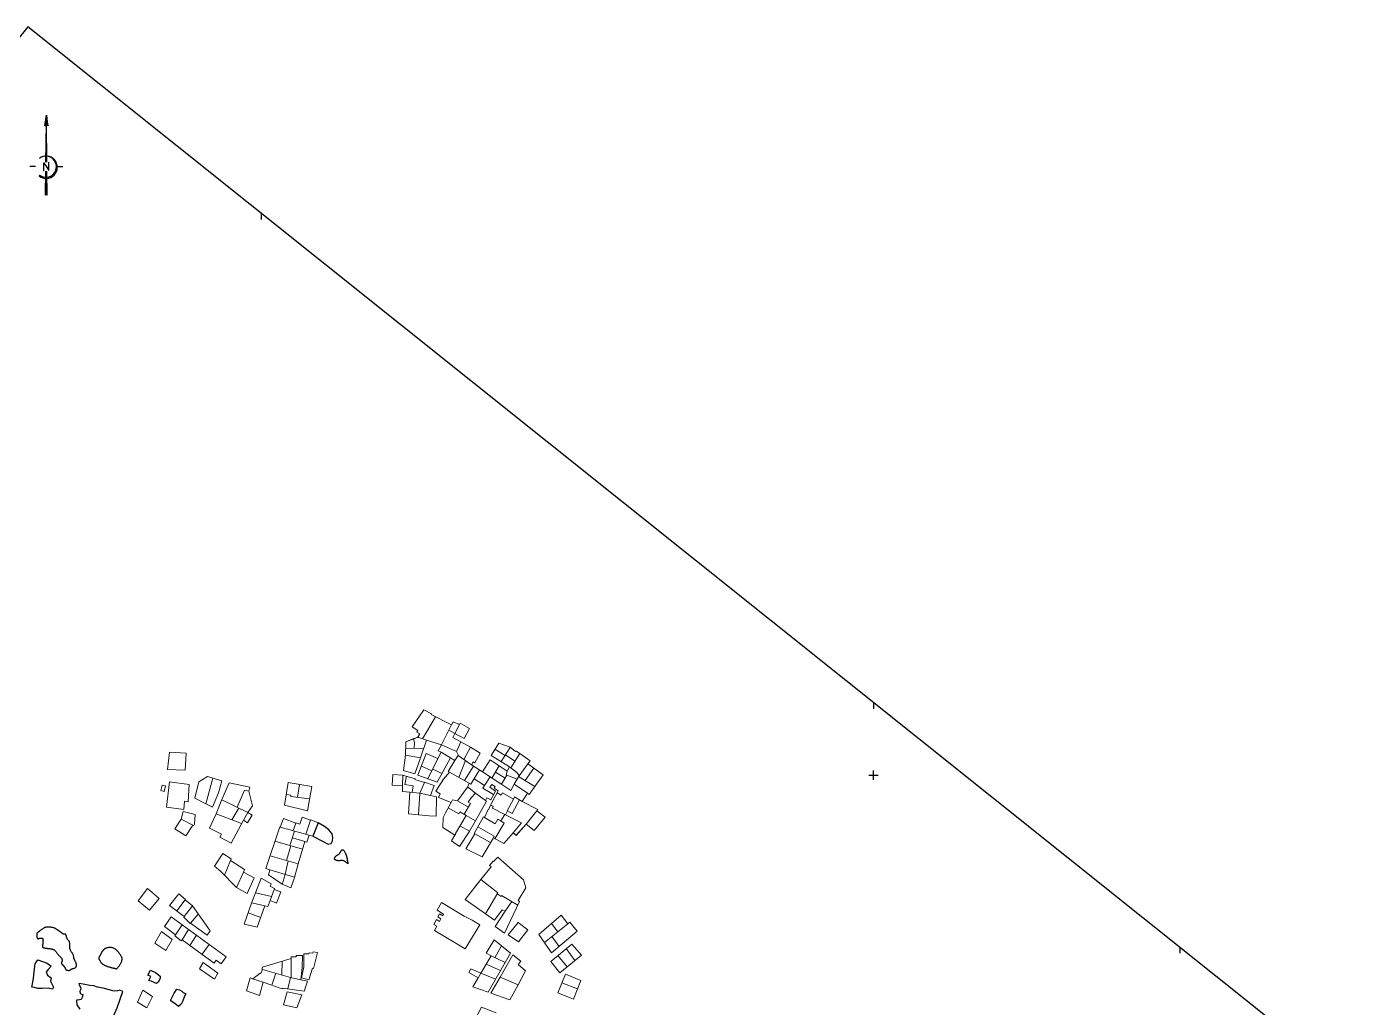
# Model space of a CAD drawing. Header units: inches. Extents: x 102725 to 104121, y 387536 to 388889.
# Drawn here: x 103247 to 104121, y 388248 to 388889 of the extents above; entities that cross this region are included whole.
import ezdxf
from ezdxf.enums import TextEntityAlignment as Align

# ---------------------------------------------------------------- set-up
doc = ezdxf.new("R2010")
doc.units = ezdxf.units.IN
doc.header["$LTSCALE"] = 20
doc.layers.add('0_Croix', color=7, linetype='Continuous')
doc.layers.add('Débri', color=6, linetype='Continuous')
for name, color, linetype, lineweight in [('PBDUR', 62, 'Continuous', 0), ('PBDUR-ARRIERE', 3, 'Continuous', 0), ('PBDUR-DROIT', 2, 'Continuous', 0), ('PBDUR-FACE', 1, 'Continuous', 0), ('PBDUR-GAUCH', 6, 'Continuous', 0), ('PBDUR-SEPARATION', 5, 'Continuous', 0)]:
    doc.layers.add(name, color=color, linetype=linetype, lineweight=lineweight)
doc.styles.add('12', font='romand', dxfattribs={"height": 1.5})

# ---------------------------------------------------------------- blocks, each defined once
blk = doc.blocks.new('Y005')
at = {"color": 0, "linetype": 'Continuous'}
for points in [[(-0.264799, -1.741575), (-0.211902, -1.672372), (0, 0), (-0.179823, -1.630401), (-0.134678, -1.571342), (0, 0), (-0.093629, -1.517637), (-0.045683, -1.454911), (0, 0), (0.029492, -1.441404), (0.061186, -1.483213), (0, 0), (0.09326, -1.525525), (0.135478, -1.581218), (0, 0), (0.165787, -1.621201), (0, 0), (0.197861, -1.663513), (0.222627, -1.696181), (0, 0)], [(-0.002798, -1.398808), (-0.264799, -1.741575), (0, 0)], [(-0.015337, -7.666144), (0, 0)], [(0, 0), (-0.002798, -1.398808), (0.257829, -1.74262), (0, 0), (0, 0)], [(-0.085527, -7.666144), (-0.002798, -1.398808)], [(-0.06798, -7.666144), (-0.002798, -1.398808)], [(-0.050432, -7.666144), (-0.002798, -1.398808)], [(-0.032886, -7.666144), (-0.002798, -1.398808)], [(0.037302, -7.666144), (-0.002798, -1.398808)], [(0.002209, -7.666144), (-0.002798, -1.398808)], [(0.019755, -7.666144), (-0.002798, -1.398808)], [(0.054848, -7.666144), (-0.002798, -1.398808)], [(-1.796514, -8.369622), (-2.703879, -8.365168)], [(1.763008, -8.376744), (2.670385, -8.375922)], [(-1.106196, -9.811059), (-1.106196, -9.811059), (-1.207011, -9.926763)], [(-0.156798, -13.065472), (-0.105226, -9.158468)], [(-0.138774, -13.01989), (-0.087807, -9.158698)], [(-0.12075, -12.974306), (-0.070388, -9.158928)], [(-0.12075, -12.974306), (-0.070388, -9.158928)], [(-0.102726, -12.928724), (-0.052967, -9.159158)], [(-0.084701, -12.88314), (-0.035548, -9.159388)], [(-0.066677, -12.837558), (-0.018128, -9.159618)], [(-0.048653, -12.791976), (-0.000709, -9.159848)], [(-0.002535, -12.792068), (-0.035947, -9.15943)], [(-0.03063, -12.746392), (0.01671, -9.160078)], [(-0.025476, -12.733361), (-0.018323, -9.158468)], [(0.015308, -12.837721), (-0.018527, -9.15927)], [(-0.01344, -12.764158), (0.03413, -9.160308)], [(0.033149, -12.883377), (-0.001106, -9.159109)], [(0.050991, -12.92903), (0.016313, -9.158949)], [(0.068832, -12.974685), (0.033734, -9.158789)], [(0.086675, -13.020339), (0.051155, -9.158628)], [(0.104516, -13.065994), (0.068574, -9.158468)], [(-0.156798, -13.065472), (-0.025476, -12.733361), (0.104516, -13.065994)]]:
    blk.add_lwpolyline(points, dxfattribs=at)
at = {"color": 0}
for points in [[(-0.426939, -9.054127), (-0.428692, -7.836659), (0.384399, -8.954024), (0.385409, -7.749317)], [(0.306413, -7.749317), (0.464405, -7.749317)], [(-0.505935, -9.054127), (-0.347942, -9.054127)]]:
    blk.add_lwpolyline(points, dxfattribs=at)
at = {"color": 0, "linetype": 'Continuous'}
for centre, radius, start, end in [((-0.055477, -8.512772), 1.823567, 230.841128, 126.959599), ((-0.096044, -8.416213), 1.72221, 234.087858, 127.812738)]:
    blk.add_arc(centre, radius, start, end, dxfattribs=at)
at = {"color": 0, "linetype": 'Continuous', "style": '12'}
blk.add_text('N', height=1.306576, dxfattribs=at).set_placement((-0.01812, -9.056153), align=Align.CENTER)

msp = doc.modelspace()

# ---------------------------------------------------------------- linework, layer by layer
for p, q in [((103400, 388766.84), (103400, 388762.84)), ((103800, 388447.42), (103800, 388443.42)), ((103903.87, 388364.48), (103903.87, 388364.48)), ((104000, 388287.72), (104000, 388283.72))]:
    msp.add_line(p, q)
msp.add_lwpolyline([(102724.51, 388233.73), (103598.16, 387536.09), (104121.13, 388190.99), (103247.47, 388888.64)], close=True)
msp.add_lwpolyline([(102724.51, 388233.73), (103598.16, 387536.09), (104121.13, 388190.99), (103247.47, 388888.64)], close=True)
at = {"layer": '0_Croix'}
for p, q in [((103797, 388400), (103803, 388400)), ((103800, 388397), (103800, 388403))]:
    msp.add_line(p, q, dxfattribs=at)
at = {"layer": 'Débri', "flags": 128}
for points in [[(103433.84, 388360.18), (103440.38, 388356.65), (103443.72, 388355.01), (103445.62, 388355.5), (103446.59, 388357.1), (103446.89, 388359.26), (103446.28, 388361.8), (103444.09, 388364.32), (103441.36, 388366.45), (103437.22, 388368.91), (103433.84, 388360.18)], [(103453.64, 388344.19), (103453.29, 388344.29), (103452.93, 388344.33), (103452.59, 388344.34), (103452.25, 388344.33), (103451.93, 388344.29), (103451.6, 388344.25), (103451.29, 388344.21), (103450.98, 388344.18), (103450.68, 388344.16), (103450.38, 388344.17), (103450.1, 388344.19), (103449.82, 388344.22), (103449.56, 388344.27), (103449.31, 388344.33), (103449.08, 388344.41), (103448.86, 388344.49), (103448.66, 388344.59), (103448.48, 388344.69), (103448.32, 388344.8), (103448.19, 388344.92), (103448.08, 388345.05), (103447.99, 388345.2), (103447.94, 388345.35), (103447.92, 388345.51), (103447.93, 388345.69), (103447.96, 388345.88), (103448.03, 388346.07), (103448.12, 388346.26), (103448.22, 388346.45), (103448.34, 388346.64), (103448.47, 388346.83), (103448.6, 388347), (103448.74, 388347.16), (103448.89, 388347.31), (103449.03, 388347.45), (103449.18, 388347.58), (103449.33, 388347.69), (103449.49, 388347.8), (103449.65, 388347.9), (103449.81, 388348), (103449.98, 388348.08), (103450.15, 388348.16), (103450.32, 388348.25), (103450.5, 388348.34), (103450.67, 388348.44), (103450.84, 388348.56), (103451, 388348.7), (103451.16, 388348.86), (103451.31, 388349.04), (103451.46, 388349.25), (103451.6, 388349.48), (103451.73, 388349.72), (103451.86, 388349.96), (103451.99, 388350.2), (103452.11, 388350.43), (103452.24, 388350.65), (103452.36, 388350.85), (103452.48, 388351.03), (103452.61, 388351.17), (103452.74, 388351.29), (103452.87, 388351.36), (103453.02, 388351.39), (103453.17, 388351.37), (103453.34, 388351.3), (103453.53, 388351.18), (103453.72, 388351), (103453.92, 388350.79), (103454.12, 388350.54), (103454.32, 388350.26), (103454.51, 388349.97), (103454.7, 388349.67), (103454.87, 388349.37), (103455.02, 388349.07), (103455.16, 388348.78), (103455.28, 388348.5), (103455.39, 388348.22), (103455.48, 388347.95), (103455.57, 388347.68), (103455.65, 388347.41), (103455.72, 388347.15), (103455.79, 388346.89), (103455.85, 388346.63), (103455.91, 388346.36), (103455.97, 388346.09), (103456.03, 388345.81), (103456.08, 388345.53), (103456.14, 388345.23), (103456.19, 388344.92), (103456.25, 388344.6), (103456.31, 388344.27), (103456.37, 388343.94), (103456.42, 388343.62), (103456.47, 388343.31), (103456.52, 388343.03), (103456.56, 388342.78), (103456.6, 388342.57), (103456.63, 388342.41), (103456.64, 388342.29), (103456.64, 388342.22), (103456.61, 388342.19), (103456.55, 388342.21), (103456.46, 388342.27), (103456.34, 388342.37), (103456.16, 388342.52), (103455.95, 388342.71), (103455.69, 388342.93), (103455.39, 388343.17), (103455.07, 388343.41), (103454.73, 388343.64), (103454.37, 388343.86), (103454.01, 388344.05)], [(103274.73, 388272.65), (103274.96, 388272.72), (103275.18, 388272.83), (103275.38, 388272.95), (103275.57, 388273.08), (103275.75, 388273.22), (103275.92, 388273.36), (103276.09, 388273.48), (103276.26, 388273.59), (103276.43, 388273.67), (103276.59, 388273.72), (103276.76, 388273.76), (103276.93, 388273.79), (103277.11, 388273.82), (103277.28, 388273.84), (103277.46, 388273.86), (103277.65, 388273.9), (103277.84, 388273.95), (103278.03, 388274.01), (103278.22, 388274.09), (103278.41, 388274.19), (103278.59, 388274.31), (103278.75, 388274.44), (103278.9, 388274.59), (103279.03, 388274.77), (103279.14, 388274.96), (103279.23, 388275.17), (103279.3, 388275.4), (103279.34, 388275.64), (103279.36, 388275.89), (103279.36, 388276.15), (103279.34, 388276.42), (103279.3, 388276.69), (103279.24, 388276.96), (103279.16, 388277.23), (103279.06, 388277.49), (103278.95, 388277.76), (103278.84, 388278.02), (103278.72, 388278.27), (103278.6, 388278.52), (103278.47, 388278.76), (103278.36, 388278.99), (103278.24, 388279.21), (103278.13, 388279.43), (103278.03, 388279.66), (103277.93, 388279.88), (103277.85, 388280.12), (103277.77, 388280.36), (103277.7, 388280.62), (103277.64, 388280.9), (103277.58, 388281.19), (103277.52, 388281.5), (103277.47, 388281.8), (103277.4, 388282.11), (103277.32, 388282.42), (103277.23, 388282.71), (103277.12, 388283), (103276.98, 388283.27), (103276.83, 388283.54), (103276.65, 388283.79), (103276.47, 388284.04), (103276.29, 388284.28), (103276.1, 388284.53), (103275.93, 388284.78), (103275.76, 388285.03), (103275.6, 388285.3), (103275.46, 388285.58), (103275.34, 388285.85), (103275.24, 388286.13), (103275.15, 388286.4), (103275.08, 388286.65), (103275.02, 388286.9), (103274.99, 388287.12), (103274.98, 388287.33), (103274.98, 388287.52), (103274.99, 388287.7), (103275.01, 388287.88), (103275.03, 388288.07), (103275.05, 388288.27), (103275.07, 388288.5), (103275.08, 388288.76), (103275.08, 388289.05), (103275.07, 388289.37), (103275.05, 388289.7), (103275.01, 388290.05), (103274.97, 388290.39), (103274.9, 388290.71), (103274.83, 388291.01), (103274.74, 388291.27), (103274.64, 388291.49), (103274.52, 388291.67), (103274.4, 388291.82), (103274.26, 388291.96), (103274.13, 388292.09), (103273.99, 388292.23), (103273.86, 388292.37), (103273.72, 388292.54), (103273.59, 388292.75), (103273.47, 388292.98), (103273.35, 388293.23), (103273.24, 388293.49), (103273.13, 388293.77), (103273.03, 388294.06), (103272.93, 388294.34), (103272.84, 388294.61), (103272.75, 388294.87), (103272.67, 388295.12), (103272.59, 388295.35), (103272.51, 388295.56), (103272.43, 388295.75), (103272.35, 388295.92), (103272.28, 388296.06), (103272.2, 388296.17), (103272.11, 388296.25), (103272.03, 388296.3), (103271.94, 388296.33), (103271.85, 388296.34), (103271.76, 388296.34), (103271.67, 388296.32), (103271.58, 388296.3), (103271.49, 388296.28), (103271.39, 388296.25), (103271.3, 388296.23), (103271.21, 388296.22), (103271.11, 388296.22), (103271, 388296.22), (103270.9, 388296.24), (103270.78, 388296.28), (103270.66, 388296.34), (103270.53, 388296.41), (103270.39, 388296.5), (103270.24, 388296.61), (103270.09, 388296.73), (103269.93, 388296.87), (103269.76, 388297), (103269.59, 388297.15), (103269.42, 388297.29), (103269.24, 388297.44), (103269.06, 388297.58), (103268.88, 388297.72), (103268.69, 388297.86), (103268.5, 388297.99), (103268.31, 388298.13), (103268.11, 388298.26), (103267.91, 388298.38), (103267.71, 388298.51), (103267.51, 388298.63), (103267.3, 388298.74), (103267.1, 388298.86), (103266.91, 388298.97), (103266.72, 388299.08), (103266.54, 388299.19), (103266.38, 388299.3), (103266.22, 388299.41), (103266.08, 388299.52), (103265.94, 388299.63), (103265.8, 388299.73), (103265.66, 388299.83), (103265.51, 388299.93), (103265.35, 388300.03), (103265.17, 388300.12), (103264.98, 388300.2), (103264.76, 388300.28), (103264.52, 388300.36), (103264.26, 388300.43), (103263.98, 388300.49), (103263.67, 388300.56), (103263.34, 388300.61), (103262.99, 388300.67), (103262.61, 388300.72), (103262.21, 388300.76), (103261.81, 388300.8), (103261.39, 388300.83), (103260.98, 388300.84), (103260.57, 388300.84), (103260.17, 388300.82), (103259.8, 388300.78), (103259.44, 388300.72), (103259.11, 388300.63), (103258.79, 388300.53), (103258.49, 388300.41), (103258.21, 388300.27), (103257.93, 388300.12), (103257.65, 388299.95), (103257.38, 388299.77), (103257.1, 388299.58), (103256.83, 388299.38), (103256.55, 388299.18), (103256.28, 388298.97), (103256.01, 388298.76), (103255.74, 388298.56), (103255.47, 388298.37), (103255.21, 388298.18), (103254.95, 388298.01), (103254.71, 388297.84), (103254.47, 388297.69), (103254.25, 388297.54), (103254.05, 388297.39), (103253.88, 388297.24), (103253.73, 388297.09), (103253.6, 388296.94), (103253.51, 388296.77), (103253.45, 388296.6), (103253.41, 388296.43), (103253.38, 388296.25), (103253.38, 388296.07), (103253.38, 388295.89), (103253.39, 388295.71), (103253.4, 388295.53), (103253.41, 388295.36), (103253.41, 388295.2), (103253.41, 388295.04), (103253.42, 388294.89), (103253.43, 388294.74), (103253.44, 388294.6), (103253.45, 388294.47), (103253.47, 388294.35), (103253.49, 388294.23), (103253.52, 388294.13), (103253.56, 388294.03), (103253.6, 388293.94), (103253.65, 388293.85), (103253.7, 388293.76), (103253.76, 388293.68), (103253.82, 388293.6), (103253.88, 388293.52), (103253.95, 388293.45), (103254.02, 388293.38), (103254.09, 388293.32), (103254.17, 388293.27), (103254.24, 388293.24), (103254.33, 388293.22), (103254.41, 388293.22), (103254.5, 388293.25), (103254.59, 388293.29), (103254.69, 388293.34), (103254.8, 388293.4), (103254.91, 388293.46), (103255.04, 388293.52), (103255.18, 388293.58), (103255.33, 388293.63), (103255.49, 388293.67), (103255.67, 388293.69), (103255.85, 388293.7), (103256.03, 388293.7), (103256.21, 388293.69), (103256.39, 388293.68), (103256.55, 388293.66), (103256.7, 388293.64), (103256.83, 388293.62), (103256.95, 388293.6), (103257.05, 388293.56), (103257.13, 388293.52), (103257.21, 388293.47), (103257.27, 388293.4), (103257.32, 388293.32), (103257.37, 388293.21), (103257.4, 388293.08), (103257.44, 388292.93), (103257.46, 388292.75), (103257.48, 388292.55), (103257.49, 388292.32), (103257.49, 388292.06), (103257.48, 388291.77), (103257.46, 388291.45), (103257.44, 388291.1), (103257.4, 388290.73), (103257.36, 388290.34), (103257.32, 388289.95), (103257.28, 388289.57), (103257.23, 388289.2), (103257.2, 388288.87), (103257.16, 388288.57), (103257.14, 388288.31), (103257.13, 388288.1), (103257.14, 388287.93), (103257.18, 388287.79), (103257.27, 388287.67), (103257.4, 388287.57), (103257.59, 388287.48), (103257.84, 388287.4), (103258.16, 388287.32), (103258.54, 388287.24), (103258.96, 388287.17), (103259.42, 388287.1), (103259.91, 388287.03), (103260.41, 388286.96), (103260.91, 388286.9), (103261.4, 388286.84), (103261.87, 388286.79), (103262.32, 388286.74), (103262.75, 388286.68), (103263.15, 388286.61), (103263.53, 388286.53), (103263.89, 388286.42), (103264.23, 388286.29), (103264.54, 388286.13), (103264.82, 388285.93), (103265.09, 388285.7), (103265.34, 388285.45), (103265.57, 388285.18), (103265.8, 388284.89), (103266.02, 388284.59), (103266.24, 388284.29), (103266.46, 388283.99), (103266.69, 388283.7), (103266.92, 388283.42), (103267.16, 388283.14), (103267.4, 388282.86), (103267.64, 388282.59), (103267.89, 388282.32), (103268.14, 388282.06), (103268.39, 388281.79), (103268.65, 388281.53), (103268.9, 388281.27), (103269.14, 388281.01), (103269.36, 388280.75), (103269.56, 388280.5), (103269.74, 388280.25), (103269.87, 388280.01), (103269.97, 388279.77), (103270.02, 388279.54), (103270.04, 388279.31), (103270.02, 388279.09), (103269.97, 388278.88), (103269.91, 388278.67), (103269.84, 388278.47), (103269.77, 388278.27), (103269.71, 388278.08), (103269.66, 388277.89), (103269.62, 388277.71), (103269.6, 388277.54), (103269.59, 388277.38), (103269.6, 388277.22), (103269.62, 388277.08), (103269.66, 388276.94), (103269.72, 388276.82), (103269.8, 388276.7), (103269.89, 388276.6), (103270, 388276.5), (103270.12, 388276.4), (103270.24, 388276.29), (103270.38, 388276.18), (103270.53, 388276.06), (103270.67, 388275.92), (103270.82, 388275.76), (103270.97, 388275.58), (103271.12, 388275.4), (103271.27, 388275.2), (103271.41, 388275), (103271.54, 388274.79), (103271.67, 388274.58), (103271.78, 388274.38), (103271.89, 388274.19), (103271.98, 388274), (103272.06, 388273.82), (103272.13, 388273.66), (103272.19, 388273.51), (103272.24, 388273.37), (103272.29, 388273.26), (103272.32, 388273.16), (103272.35, 388273.09), (103272.37, 388273.03), (103272.4, 388272.98), (103272.44, 388272.95), (103272.5, 388272.92), (103272.58, 388272.89), (103272.68, 388272.86), (103272.82, 388272.82), (103273, 388272.78), (103273.21, 388272.73), (103273.44, 388272.68), (103273.69, 388272.63), (103273.95, 388272.6), (103274.22, 388272.59), (103274.48, 388272.61)], [(103307.95, 388276.54), (103308.19, 388276.94), (103308.4, 388277.34), (103308.58, 388277.74), (103308.75, 388278.14), (103308.88, 388278.53), (103308.99, 388278.92), (103309.07, 388279.29), (103309.13, 388279.63), (103309.16, 388279.96), (103309.16, 388280.27), (103309.12, 388280.57), (103309.05, 388280.88), (103308.94, 388281.2), (103308.79, 388281.53), (103308.59, 388281.9), (103308.34, 388282.3), (103308.05, 388282.74), (103307.71, 388283.21), (103307.34, 388283.71), (103306.93, 388284.21), (103306.51, 388284.7), (103306.07, 388285.18), (103305.63, 388285.62), (103305.18, 388286.03), (103304.74, 388286.37), (103304.31, 388286.67), (103303.88, 388286.91), (103303.45, 388287.1), (103303.02, 388287.26), (103302.58, 388287.37), (103302.13, 388287.44), (103301.67, 388287.48), (103301.21, 388287.49), (103300.73, 388287.47), (103300.26, 388287.43), (103299.8, 388287.37), (103299.37, 388287.29), (103298.96, 388287.19), (103298.6, 388287.08), (103298.28, 388286.97), (103298.01, 388286.85), (103297.79, 388286.72), (103297.62, 388286.59), (103297.47, 388286.46), (103297.34, 388286.32), (103297.22, 388286.18), (103297.11, 388286.04), (103297, 388285.89), (103296.87, 388285.75), (103296.74, 388285.59), (103296.59, 388285.44), (103296.45, 388285.28), (103296.3, 388285.12), (103296.16, 388284.96), (103296.02, 388284.79), (103295.9, 388284.62), (103295.79, 388284.44), (103295.69, 388284.25), (103295.59, 388284.07), (103295.51, 388283.88), (103295.42, 388283.69), (103295.34, 388283.5), (103295.25, 388283.3), (103295.16, 388283.11), (103295.06, 388282.92), (103294.95, 388282.73), (103294.84, 388282.54), (103294.73, 388282.35), (103294.62, 388282.16), (103294.51, 388281.98), (103294.4, 388281.79), (103294.29, 388281.61), (103294.2, 388281.42), (103294.11, 388281.24), (103294.04, 388281.05), (103293.98, 388280.87), (103293.94, 388280.69), (103293.92, 388280.5), (103293.93, 388280.32), (103293.97, 388280.14), (103294.03, 388279.96), (103294.12, 388279.77), (103294.22, 388279.59), (103294.34, 388279.42), (103294.46, 388279.25), (103294.58, 388279.08), (103294.69, 388278.92), (103294.79, 388278.77), (103294.87, 388278.62), (103294.93, 388278.48), (103294.99, 388278.35), (103295.03, 388278.22), (103295.08, 388278.1), (103295.14, 388277.97), (103295.2, 388277.85), (103295.27, 388277.73), (103295.37, 388277.61), (103295.48, 388277.48), (103295.61, 388277.35), (103295.76, 388277.23), (103295.92, 388277.09), (103296.1, 388276.96), (103296.3, 388276.82), (103296.51, 388276.68), (103296.74, 388276.54), (103296.97, 388276.4), (103297.22, 388276.26), (103297.48, 388276.12), (103297.74, 388275.98), (103298.01, 388275.84), (103298.27, 388275.71), (103298.54, 388275.59), (103298.8, 388275.48), (103299.07, 388275.37), (103299.34, 388275.27), (103299.61, 388275.17), (103299.89, 388275.08), (103300.18, 388274.98), (103300.48, 388274.89), (103300.79, 388274.8), (103301.13, 388274.71), (103301.47, 388274.61), (103301.83, 388274.51), (103302.19, 388274.42), (103302.54, 388274.33), (103302.88, 388274.24), (103303.22, 388274.16), (103303.53, 388274.08), (103303.82, 388274.01), (103304.09, 388273.95), (103304.33, 388273.89), (103304.55, 388273.84), (103304.75, 388273.8), (103304.92, 388273.76), (103305.06, 388273.73), (103305.18, 388273.71), (103305.27, 388273.69), (103305.35, 388273.68), (103305.41, 388273.69), (103305.48, 388273.71), (103305.56, 388273.76), (103305.65, 388273.84), (103305.76, 388273.96), (103305.92, 388274.11), (103306.11, 388274.31), (103306.33, 388274.54), (103306.59, 388274.81), (103306.86, 388275.11), (103307.14, 388275.44), (103307.42, 388275.79), (103307.69, 388276.16)], [(103326.71, 388266.01), (103327.98, 388268.56), (103325.87, 388269.38), (103327.7, 388272.7), (103330.96, 388271.14), (103334.09, 388268.86), (103333.92, 388267.25), (103332.7, 388264.85), (103331.56, 388264.06), (103328.06, 388265.6)], [(103340.71, 388252.86), (103343.2, 388257.71), (103344.82, 388260.26), (103346.64, 388259.9), (103348.15, 388258.93), (103349.14, 388258.15), (103350.81, 388257.27), (103350.01, 388255.67), (103348.91, 388252.65), (103347.75, 388250.51), (103346.07, 388248.9), (103343.66, 388250.97), (103341.15, 388252.55)]]:
    msp.add_lwpolyline(points, close=True, dxfattribs=at)
for points in [[(103252.42, 388276.79), (103254.01, 388279.48), (103260.18, 388277.4), (103262.76, 388275.32), (103260.93, 388273.06), (103259.53, 388271.6), (103260.51, 388269.44), (103262.88, 388267.76), (103262.47, 388265.63), (103264.43, 388261.54), (103263.78, 388260.32), (103260.88, 388260.89), (103256.95, 388260.85), (103254.13, 388260.85), (103251.84, 388261.3), (103250.09, 388261.67), (103251.27, 388267.33), (103251.8, 388271.84), (103252.42, 388276.79)], [(103303.55, 388242.8), (103305.85, 388248.22), (103309.57, 388258.75), (103307.64, 388259.75), (103306.16, 388259.34), (103304.23, 388258.97), (103303.08, 388259.17), (103296.8, 388260.9), (103293.1, 388261.6), (103290.6, 388262.5), (103288.05, 388262.62), (103283.65, 388263.57), (103280.81, 388264.09), (103281.2, 388263.06), (103281.87, 388261.68), (103282.19, 388260.34), (103281.63, 388258.99), (103281.8, 388257.47), (103282.83, 388257.05), (103283.54, 388256.87), (103283.04, 388254.85), (103282.51, 388253.68), (103281.24, 388253.37), (103279.47, 388253.22), (103279.54, 388250.07), (103281.59, 388247.3)]]:
    msp.add_lwpolyline(points, dxfattribs=at)
at = {"layer": 'PBDUR', "linetype": 'Continuous', "lineweight": 0}
for p, q in [((103433.02, 388392.71), (103417.58, 388395.16)), ((103422.62, 388368.73), (103414.64, 388371.79)), ((103425.18, 388368.05), (103422.72, 388368.96)), ((103426.85, 388372.61), (103425.18, 388368.05)), ((103432.18, 388370.59), (103426.85, 388372.61)), ((103432.36, 388370.96), (103432.18, 388370.59)), ((103437.22, 388368.91), (103432.36, 388370.96)), ((103374.89, 388348.94), (103380.42, 388345.38)), ((103380.42, 388345.38), (103379.9, 388344.26)), ((103379.9, 388344.26), (103389.2, 388338.5)), ((103389.2, 388338.5), (103388.46, 388336.78)), ((103388.46, 388336.78), (103395.39, 388333.05)), ((103395.39, 388333.05), (103390.83, 388322.78))]:
    msp.add_line(p, q, dxfattribs=at)
at = {"layer": 'PBDUR', "color": 62, "linetype": 'Continuous', "lineweight": 0, "flags": 128}
for points in [[(103549.85, 388380.44), (103554.8, 388389.9), (103552.11, 388391.48), (103552.73, 388392.59), (103550.59, 388393.93), (103549.39, 388392.12), (103553.09, 388389.68), (103549.95, 388383.98), (103547.45, 388385.33), (103546.43, 388383.54), (103547.15, 388383.1), (103539.89, 388370.19), (103535.81, 388363.09), (103529.52, 388353.56), (103524.24, 388357.18), (103526.56, 388360.93), (103518.68, 388365.88), (103518.91, 388372.42), (103520.31, 388375.49), (103524.03, 388382.15), (103515.88, 388385.52), (103517, 388387.95), (103514.07, 388389.65), (103519.05, 388397.48), (103522.94, 388401.92), (103522.14, 388402.47), (103526.41, 388409.53), (103523.7, 388411.26), (103514.92, 388395.45), (103502.42, 388399.96), (103507.84, 388414.14), (103515.31, 388410.98), (103517.61, 388415), (103515.64, 388415.82), (103517.85, 388419.8), (103507.93, 388422.96), (103504.1, 388411.41), (103500.27, 388400.82), (103492.89, 388403.17), (103494.33, 388413.14), (103494.47, 388421.81), (103499.65, 388424.01), (103502.04, 388424.59), (103503.62, 388426.94), (103501.75, 388428.04), (103502.38, 388429.24), (103498.54, 388431.54), (103506.21, 388442.71), (103511.18, 388440.1), (103510.95, 388439.65), (103524.27, 388432.81), (103525.46, 388434.88), (103529.59, 388433.14), (103529.93, 388433.91), (103536, 388430.54), (103532.61, 388423.98), (103526.51, 388427.22), (103525.13, 388424.56), (103536.74, 388418.41), (103542.96, 388414.44), (103539.49, 388408.01), (103538.42, 388408.69), (103537.43, 388406.86), (103544.48, 388402.15), (103549.51, 388409.95), (103560.62, 388402.64), (103562.16, 388405.57), (103550.22, 388412.85), (103555.18, 388420.99), (103562.57, 388418.25), (103566.04, 388415.54), (103566.75, 388415.78), (103575.79, 388409.48), (103574.17, 388407.35), (103584.13, 388400.17), (103575.01, 388387.49), (103574.02, 388388.21), (103570.52, 388382.89), (103580.73, 388377.55), (103580.04, 388376.65), (103585.46, 388372.72)], [(103336.72, 388389.48), (103337.42, 388393)], [(103366.33, 388365.52), (103370.53, 388374.87), (103374.33, 388384.2), (103379.03, 388395.13)], [(103379.03, 388395.13), (103392.61, 388392.27)], [(103392.61, 388392.27), (103391.84, 388389.63), (103394.41, 388380.01), (103391.27, 388375.74), (103394.12, 388373.99), (103391.02, 388368.98), (103388.34, 388370.56), (103380.29, 388355.66)], [(103533.73, 388352.02), (103539.53, 388361.67), (103539.12, 388361.91), (103545.1, 388372.8), (103545.79, 388372.41), (103548.24, 388377.67), (103548.52, 388377.51), (103549.85, 388380.44)], [(103544.41, 388346.7), (103533.73, 388352.02)], [(103517.81, 388316.86), (103532.5, 388307.89), (103537.73, 388305.46), (103542.74, 388302.43)], [(103538.93, 388239.04), (103543.94, 388248.67)], [(103543.94, 388248.67), (103553.58, 388244.78)]]:
    msp.add_lwpolyline(points, dxfattribs=at)
for points in [[(103514.2, 388373.27), (103509.63, 388373.47), (103502.7, 388374.08), (103496.19, 388374.79), (103496.99, 388388.97), (103492.26, 388389.36), (103492.27, 388393.3), (103485.57, 388393.49), (103486.06, 388400.53), (103492.36, 388400.04), (103500.58, 388397.68), (103500.46, 388397.24), (103506.62, 388395.31), (103506.73, 388395.55), (103512.92, 388393.23), (103510.53, 388386.66), (103514.59, 388385.85), (103514.2, 388373.27)], [(103374.23, 388396.42), (103372.18, 388388.5), (103368.29, 388379.13), (103363.8, 388381.29), (103356.61, 388385.12), (103359.35, 388395.78), (103364.85, 388399.12), (103374.23, 388396.42)]]:
    msp.add_lwpolyline(points, close=True, dxfattribs=at)
at = {"layer": 'PBDUR', "linetype": 'Continuous', "lineweight": 0, "flags": 128}
for points in [[(103406.42, 388329.13), (103400.07, 388332.86)], [(103412.93, 388323.76), (103408.43, 388325.29), (103408.72, 388326.06), (103405.84, 388327.5), (103406.42, 388329.13)], [(103390.37, 388259.32), (103392.83, 388267.64), (103394.59, 388267.02), (103399.27, 388270.72), (103399.77, 388270.5), (103400.75, 388273.19), (103400.44, 388273.33), (103400.95, 388274.59), (103419.53, 388280.38), (103419.5, 388281.42), (103422.78, 388281.45), (103422.78, 388282.29), (103426.92, 388282.23)], [(103416.87, 388258.62), (103426.5, 388256.54)]]:
    msp.add_lwpolyline(points, dxfattribs=at)
at = {"layer": 'PBDUR', "color": 6, "linetype": 'Continuous', "lineweight": 0, "flags": 128}
msp.add_lwpolyline([(103608.88, 388266.08), (103598.75, 388270.17)], dxfattribs=at)
at = {"layer": 'PBDUR-ARRIERE', "color": 3, "linetype": 'Continuous', "lineweight": 0, "flags": 128}
for points in [[(103351.06, 388414.41), (103340.09, 388415.1)], [(103433.02, 388392.71), (103430.29, 388376.68)], [(103346.12, 388322.61), (103340.2, 388315.05)], [(103341.12, 388307.59), (103336.91, 388301.16)], [(103567.86, 388303.85), (103574.24, 388298.97)], [(103581.41, 388296.06), (103595.9, 388308.61)], [(103609.32, 388282.59), (103595.16, 388271.02)], [(103426.37, 388267.72), (103431.04, 388266.35)], [(103325.25, 388248.05), (103328.92, 388255.63)]]:
    msp.add_lwpolyline(points, dxfattribs=at)
at = {"layer": 'PBDUR-ARRIERE', "linetype": 'Continuous', "lineweight": 0, "flags": 128}
msp.add_lwpolyline([(103554.48, 388346.46), (103558.51, 388343.01), (103571.28, 388331.78), (103572.83, 388326.39), (103567.75, 388318.23), (103568.75, 388317.51), (103558.82, 388296.95)], dxfattribs=at)
at = {"layer": 'PBDUR-DROIT', "color": 2, "linetype": 'Continuous', "lineweight": 0}
msp.add_line((103341.75, 388292.76), (103337.66, 388285.51), dxfattribs=at)
msp.add_line((103341.75, 388292.76), (103337.66, 388285.51), dxfattribs=at)
at = {"layer": 'PBDUR-DROIT', "color": 2, "linetype": 'Continuous', "lineweight": 0, "flags": 128}
for points in [[(103561.39, 388295.78), (103567.86, 388303.85)], [(103589.73, 388284.05), (103581.41, 388296.06)], [(103426.92, 388282.23), (103426.78, 388274.56), (103425.94, 388266.46), (103430.15, 388265.58), (103428, 388258.97)], [(103371.76, 388270.86), (103369.59, 388266.92)], [(103328.92, 388255.63), (103322.76, 388259.58)], [(103414.55, 388250.02), (103416.87, 388258.62)]]:
    msp.add_lwpolyline(points, dxfattribs=at)
at = {"layer": 'PBDUR-FACE', "linetype": 'Continuous', "lineweight": 0}
for p, q in [((103417.58, 388395.16), (103415.15, 388380.54)), ((103415.15, 388380.54), (103430.29, 388376.68)), ((103412.13, 388366.28), (103403.03, 388339.11)), ((103412.46, 388366.19), (103412.13, 388366.28)), ((103414.64, 388371.79), (103412.46, 388366.19)), ((103422.72, 388368.96), (103422.62, 388368.73)), ((103403.03, 388339.11), (103405.74, 388338.22)), ((103405.74, 388338.22), (103404.84, 388335.06)), ((103404.84, 388335.06), (103413.62, 388328.79)), ((103413.62, 388328.79), (103419.39, 388326.56)), ((103337.66, 388285.51), (103330.61, 388290.27))]:
    msp.add_line(p, q, dxfattribs=at)
at = {"layer": 'PBDUR-FACE', "color": 1, "linetype": 'Continuous', "lineweight": 0}
msp.add_line((103334.89, 388297.91), (103341.75, 388292.76), dxfattribs=at)
msp.add_line((103334.89, 388297.91), (103341.75, 388292.76), dxfattribs=at)
at = {"layer": 'PBDUR-FACE', "linetype": 'Continuous', "lineweight": 0, "flags": 128}
for points in [[(103506.21, 388442.71), (103498.54, 388431.54)], [(103498.54, 388431.54), (103502.38, 388429.24), (103501.75, 388428.04), (103503.62, 388426.94), (103502.04, 388424.59), (103494.47, 388421.81), (103494.33, 388413.14), (103492.89, 388403.17), (103500.27, 388400.82)], [(103340.09, 388415.1), (103338.77, 388403.82)], [(103338.77, 388403.82), (103350.33, 388403.28)], [(103486.06, 388400.53), (103485.57, 388393.49), (103492.27, 388393.3), (103492.26, 388389.36), (103496.99, 388388.97), (103496.19, 388374.79), (103502.7, 388374.08)], [(103335.27, 388393.56), (103334.45, 388390.06)], [(103340.02, 388395.58), (103338.07, 388379.25)], [(103349.4, 388377.66), (103349.87, 388382.98), (103352.22, 388382.59), (103353.02, 388394.01)], [(103334.45, 388390.06), (103336.72, 388389.48)], [(103338.07, 388379.25), (103349.4, 388377.66)], [(103343.49, 388364.89), (103347.66, 388371.23), (103349.06, 388376.41)], [(103356.86, 388374.44), (103356.34, 388368.04), (103356.03, 388367.1), (103355.45, 388367.38), (103350.73, 388360.51)], [(103502.75, 388374.07), (103509.63, 388373.47), (103514.2, 388373.27)], [(103380.29, 388355.66), (103372.99, 388359.57), (103374.05, 388361.45), (103366.33, 388365.52)], [(103437.22, 388368.91), (103433.84, 388360.18), (103431.31, 388360.92), (103429.92, 388356.23), (103428.55, 388356.64), (103424.25, 388342.13), (103421.82, 388333.2), (103419.39, 388326.56)], [(103518.68, 388365.88), (103526.56, 388360.93), (103524.24, 388357.18), (103529.52, 388353.56)], [(103585.46, 388372.72), (103578.27, 388363.85), (103573.04, 388367.96), (103566.59, 388360.84), (103564.62, 388362.47), (103558.44, 388355.33), (103551.64, 388359.06), (103544.41, 388346.7)], [(103350.73, 388360.51), (103343.49, 388364.89)], [(103369.5, 388340.64), (103374.89, 388348.94)], [(103533.73, 388352.02), (103544.41, 388346.7)], [(103390.83, 388322.78), (103383.94, 388326.69), (103373.71, 388337.14), (103369.5, 388340.64)], [(103533.25, 388318.76), (103543.41, 388331.87), (103550.26, 388340.13), (103549.14, 388341.03), (103551.49, 388343.94), (103551.82, 388343.68), (103554.48, 388346.46)], [(103400.07, 388332.86), (103393.77, 388316.47), (103388.98, 388302.67)], [(103319.6, 388318.06), (103325.78, 388326.14)], [(103340.2, 388315.05), (103349.73, 388307.66), (103349.48, 388307.33), (103353.51, 388303.17), (103353.78, 388303.47), (103364.8, 388295.48), (103366.7, 388298.42), (103358.92, 388309.61), (103355.06, 388314.76), (103350.26, 388318.58), (103350.51, 388318.94), (103346.12, 388322.61)], [(103397.46, 388300.85), (103402.39, 388314.75), (103404.36, 388314.36), (103405.84, 388318.1), (103410.01, 388316.47), (103412.93, 388323.76)], [(103327.14, 388311.82), (103319.6, 388318.06)], [(103333.37, 388319.59), (103327.14, 388311.82)], [(103513.18, 388298.67), (103514.71, 388301.45), (103512.78, 388302.57), (103514.55, 388305.7), (103516.39, 388304.58), (103517.35, 388306.29), (103515.3, 388307.49), (103516.49, 388309.52), (103518.56, 388308.23), (103519.12, 388309.24), (103514.92, 388311.93), (103517.81, 388316.86)], [(103558.82, 388296.95), (103552.72, 388301.32), (103559.38, 388311.32), (103557.36, 388312.19), (103552.49, 388305.27), (103533.25, 388318.76)], [(103341.12, 388307.59), (103377.15, 388281.45), (103373.84, 388276.8), (103370.68, 388279.24), (103369.37, 388277.31), (103361.5, 388283.06), (103348.28, 388292.63), (103347.78, 388291.88), (103343.61, 388295.17), (103344.12, 388295.83), (103336.91, 388301.16)], [(103388.98, 388302.67), (103397.46, 388300.85)], [(103533.24, 388286.57), (103513.18, 388298.67)], [(103542.74, 388302.43), (103533.24, 388286.57)], [(103568.03, 388291.19), (103561.39, 388295.78)], [(103606.34, 388298.17), (103589.73, 388284.05)], [(103538.25, 388261.81), (103541.7, 388267.81), (103535.65, 388271.22), (103537.02, 388273.49), (103543.51, 388270.75), (103550.12, 388281.98), (103546.87, 388283.77), (103552.16, 388292.59)], [(103552.16, 388292.59), (103562.85, 388283.88)], [(103589.09, 388278.35), (103602.82, 388289.79)], [(103602.82, 388289.79), (103609.32, 388282.59)], [(103362.04, 388277.8), (103371.76, 388270.86)], [(103436.7, 388284.35), (103434.04, 388284.63), (103433.84, 388283.77), (103431.24, 388284.07), (103431.15, 388283.46), (103427.85, 388283.43)], [(103431.04, 388266.35), (103433.51, 388273.96), (103434.23, 388273.71), (103436.7, 388284.35)], [(103562.85, 388283.88), (103548.16, 388258.42)], [(103550.06, 388257.78), (103556.19, 388268.23), (103564.28, 388282.82)], [(103564.28, 388282.82), (103569.54, 388278.62), (103567.83, 388276.32), (103572.73, 388272.26)], [(103369.59, 388266.92), (103359.63, 388273.59)], [(103572.73, 388272.26), (103567.86, 388263.1), (103562.32, 388253.41)], [(103598.75, 388270.17), (103593.74, 388257.84)], [(103428, 388258.97), (103413.89, 388261.07), (103413.79, 388260.53), (103401.3, 388264.85), (103398.91, 388256.27), (103390.37, 388259.32)], [(103548.16, 388258.42), (103538.25, 388261.81)], [(103603.92, 388253.89), (103608.88, 388266.08)], [(103322.76, 388259.58), (103319.31, 388251.8)], [(103562.32, 388253.41), (103550.06, 388257.78)], [(103593.74, 388257.84), (103600.77, 388255.12)], [(103600.77, 388255.12), (103603.92, 388253.89)], [(103423.25, 388248.03), (103414.55, 388250.02)]]:
    msp.add_lwpolyline(points, dxfattribs=at)
at = {"layer": 'PBDUR-FACE', "color": 1, "linetype": 'Continuous', "lineweight": 0, "flags": 128}
msp.add_lwpolyline([(103558.44, 388355.33), (103564.61, 388362.45), (103566.5, 388360.74), (103573.04, 388367.96), (103578.27, 388363.85), (103585.46, 388372.72)], dxfattribs=at)
at = {"layer": 'PBDUR-GAUCH', "color": 6, "linetype": 'Continuous', "lineweight": 0}
msp.add_line((103330.61, 388290.27), (103334.89, 388297.91), dxfattribs=at)
msp.add_line((103330.61, 388290.27), (103334.89, 388297.91), dxfattribs=at)
at = {"layer": 'PBDUR-GAUCH', "color": 6, "linetype": 'Continuous', "lineweight": 0, "flags": 128}
for points in [[(103350.33, 388403.28), (103351.06, 388414.41)], [(103350.33, 388403.28), (103351.06, 388414.41)], [(103337.42, 388393), (103335.27, 388393.56)], [(103337.42, 388393), (103335.27, 388393.56)], [(103353.02, 388394.01), (103340.02, 388395.58)], [(103353.02, 388394.01), (103340.02, 388395.58)], [(103349.06, 388376.41), (103356.86, 388374.44)], [(103349.06, 388376.41), (103356.86, 388374.44)], [(103369.5, 388340.64), (103374.89, 388348.94)], [(103325.78, 388326.14), (103333.37, 388319.59)], [(103325.78, 388326.14), (103333.37, 388319.59)], [(103606.34, 388298.17), (103601.59, 388304.05), (103600.36, 388303.07), (103595.9, 388308.61)], [(103606.34, 388298.17), (103601.59, 388304.05), (103600.36, 388303.07), (103595.9, 388308.61)], [(103388.98, 388302.67), (103397.46, 388300.85)], [(103568.03, 388291.19), (103574.24, 388298.97)], [(103568.03, 388291.19), (103574.24, 388298.97)], [(103359.63, 388273.59), (103362.04, 388277.8)], [(103359.63, 388273.59), (103362.04, 388277.8)], [(103427.85, 388283.43), (103427.94, 388274.8), (103426.37, 388267.72)], [(103427.85, 388283.43), (103427.94, 388274.8), (103426.37, 388267.72)], [(103595.16, 388271.02), (103589.09, 388278.35)], [(103595.16, 388271.02), (103589.09, 388278.35)], [(103319.31, 388251.8), (103325.25, 388248.05)], [(103319.31, 388251.8), (103325.25, 388248.05)], [(103426.5, 388256.54), (103423.25, 388248.03)], [(103426.5, 388256.54), (103423.25, 388248.03)]]:
    msp.add_lwpolyline(points, dxfattribs=at)
at = {"layer": 'PBDUR-SEPARATION', "color": 5, "linetype": 'Continuous', "lineweight": 13, "flags": 128}
for points in [[(103505.42, 388423.83), (103513.83, 388438.17)], [(103524.27, 388432.81), (103517.85, 388419.8)], [(103526.51, 388427.22), (103522.55, 388429.33)], [(103529.59, 388433.14), (103526.51, 388427.22)], [(103506.13, 388417.53), (103494.4, 388417.62)], [(103499.42, 388423.92), (103500.2, 388421.17), (103499.97, 388417.57)], [(103507.93, 388422.96), (103502.94, 388424.69), (103502.04, 388424.59)], [(103517.85, 388419.8), (103527.57, 388415.59), (103528.78, 388412.8)], [(103530.49, 388421.72), (103527.57, 388415.59)], [(103536.74, 388418.41), (103532.36, 388410.34)], [(103562.66, 388418.18), (103556.72, 388408.88)], [(103494.33, 388413.11), (103504.1, 388411.4)], [(103515.31, 388410.98), (103508.8, 388397.66)], [(103523.7, 388411.26), (103517.61, 388415)], [(103537.43, 388406.86), (103528.67, 388412.88), (103526.41, 388409.53)], [(103533.5, 388409.56), (103529.15, 388398.51)], [(103552.71, 388416.94), (103559.25, 388412.84)], [(103565.74, 388409.16), (103559.49, 388413.22)], [(103568.91, 388414.28), (103563.08, 388404.86)], [(103492.27, 388393.3), (103492.42, 388400.02)], [(103511.36, 388402.91), (103504.67, 388405.84)], [(103518.06, 388401.09), (103511.93, 388404.07)], [(103542.58, 388403.41), (103536.99, 388394.2), (103522.94, 388401.92)], [(103538.73, 388405.99), (103532.9, 388396.45)], [(103544.48, 388402.15), (103557.08, 388394.02), (103563.01, 388389.98), (103565.17, 388394.16), (103568.44, 388399.67), (103574.17, 388407.35)], [(103555.35, 388406.11), (103550.64, 388398.17)], [(103559.27, 388398.18), (103552.96, 388402.08)], [(103556.89, 388394.14), (103560.41, 388400.09), (103560.05, 388400.35), (103560.62, 388402.64)], [(103560.41, 388400.09), (103567.1, 388397.41)], [(103562.16, 388405.57), (103567.04, 388401.83), (103568.47, 388399.71)], [(103578.02, 388404.58), (103572.52, 388396.53)], [(103363.94, 388381.22), (103368.39, 388398.1)], [(103425.09, 388393.97), (103423.78, 388385.61)], [(103494.91, 388399.31), (103493.72, 388393.85), (103499.31, 388393.16), (103498.57, 388388.83)], [(103506.62, 388395.31), (103503.54, 388388.38), (103502.75, 388374.07)], [(103524.03, 388382.15), (103524.94, 388383.96), (103528.27, 388383.27), (103534.74, 388392.15), (103535.81, 388394.85)], [(103546.43, 388383.54), (103540.03, 388388.27), (103534.84, 388392.41)], [(103551.79, 388387.32), (103544.71, 388391.45), (103545.92, 388393.25), (103539.09, 388397.66)], [(103549.59, 388398.85), (103545.92, 388393.25)], [(103574.02, 388388.21), (103565.23, 388394.25)], [(103568.17, 388399.21), (103578.75, 388392.69)], [(103391.27, 388375.74), (103374.2, 388383.88)], [(103391.84, 388389.63), (103389.09, 388390.24), (103384.34, 388379.04)], [(103431.65, 388384.67), (103419.28, 388386.15), (103419.44, 388386.92), (103416.3, 388387.46)], [(103510.53, 388386.66), (103503.57, 388388.38), (103496.99, 388388.97)], [(103535.39, 388379.23), (103528.27, 388383.27)], [(103532.54, 388374.59), (103536.79, 388381.51), (103535.18, 388382.49), (103537.23, 388385.33), (103540.03, 388388.27)], [(103570.52, 388382.89), (103565.51, 388385.83), (103564.73, 388384.41), (103557.63, 388388.58), (103556.7, 388387.01), (103554.05, 388388.46)], [(103564.73, 388384.41), (103560.58, 388376.85), (103560.89, 388376.66), (103559.58, 388374.2), (103559.24, 388374.39)], [(103560.89, 388376.66), (103563.89, 388374.92), (103568.78, 388383.91)], [(103387.17, 388368.39), (103370.54, 388374.89)], [(103385.32, 388378.58), (103380.92, 388370.83)], [(103388.34, 388370.56), (103391.27, 388375.74)], [(103533.89, 388373.81), (103529.83, 388376.16), (103529.16, 388374.9), (103522.17, 388378.81)], [(103526.56, 388360.93), (103527.17, 388361.9), (103526.92, 388362.02), (103533.89, 388373.81), (103539.97, 388370.32)], [(103549.87, 388380.48), (103551.62, 388379.74), (103551.03, 388378.4), (103559.24, 388374.39), (103556.44, 388370.16), (103558.65, 388368.73), (103552.63, 388358.52)], [(103564.61, 388362.45), (103570.04, 388368.81), (103559.58, 388374.2)], [(103580.04, 388376.65), (103573.04, 388367.96)], [(103355.45, 388367.38), (103347.68, 388371.3)], [(103431.31, 388360.92), (103412.46, 388366.19)], [(103422.62, 388368.73), (103420.97, 388363.81)], [(103432.18, 388370.59), (103429.16, 388361.52)], [(103535.99, 388363.4), (103529.79, 388366.88)], [(103551.64, 388359.06), (103552.27, 388360.16), (103541.58, 388366.4)], [(103556.46, 388370.19), (103554.66, 388371.26), (103552.75, 388368.32), (103545.79, 388372.41)], [(103427.09, 388351.71), (103409.01, 388356.95)], [(103421.86, 388363.56), (103418.75, 388354.12)], [(103428.55, 388356.64), (103420.38, 388359.07)], [(103549.84, 388355.97), (103539.53, 388361.67)], [(103419.31, 388353.96), (103416.49, 388344.34)], [(103379.9, 388344.26), (103376.12, 388334.68)], [(103424.26, 388342.17), (103405.78, 388347.33)], [(103413.72, 388328.76), (103415.67, 388335.21), (103417.67, 388344.01)], [(103388.46, 388336.78), (103383.91, 388326.72)], [(103421.85, 388333.34), (103405.74, 388338.22)], [(103543.4, 388331.86), (103554.6, 388323.25), (103546.47, 388309.49)], [(103406.81, 388320.78), (103396.39, 388323.29)], [(103408.43, 388325.29), (103405.84, 388318.1)], [(103567.59, 388315.11), (103557.05, 388321.46), (103556.65, 388320.79), (103554.14, 388322.47)], [(103350.26, 388318.58), (103344.88, 388311.42)], [(103355.1, 388314.7), (103349.73, 388307.66)], [(103402.39, 388314.75), (103393.84, 388316.66)], [(103559.38, 388311.32), (103563.68, 388317.47)], [(103353.78, 388303.47), (103358.99, 388309.52)], [(103399.71, 388307.18), (103391.6, 388310.2)], [(103344.12, 388295.83), (103348.37, 388302.34)], [(103348.28, 388292.63), (103352.56, 388299.3)], [(103357.8, 388295.5), (103353.5, 388288.86)], [(103600.36, 388303.07), (103585.08, 388290.76)], [(103589.72, 388303.25), (103593.8, 388297.78)], [(103361.44, 388283.1), (103365.97, 388289.56)], [(103557.02, 388288.64), (103552.55, 388280.88)], [(103594.64, 388288.23), (103589.93, 388294.66)], [(103604.84, 388278.93), (103599.19, 388286.77)], [(103413.68, 388278.56), (103413.38, 388269.62)], [(103419.53, 388280.38), (103419.5, 388267.91)], [(103550.12, 388281.98), (103559.35, 388277.81)], [(103599.8, 388274.81), (103593.72, 388282.21)], [(103425.94, 388266.46), (103419.21, 388267.97), (103400.75, 388273.19)], [(103409.6, 388270.69), (103409.56, 388270.7), (103407, 388262.88)], [(103543.51, 388270.75), (103541.7, 388267.81)], [(103543.51, 388270.75), (103553.02, 388266.84)], [(103556.33, 388272.57), (103546.97, 388276.62)], [(103401.3, 388264.85), (103394.42, 388267.09)], [(103417.31, 388260.56), (103419.18, 388267.98)], [(103567.92, 388263.21), (103556.13, 388268.14)], [(103606.61, 388260.5), (103596.39, 388264.38)]]:
    msp.add_lwpolyline(points, dxfattribs=at)

# ---------------------------------------------------------------- block references
at = {"color": 7, "xscale": 4, "yscale": 4, "zscale": 4}
msp.add_blockref('Y005', (103259.73, 388830.96), dxfattribs=at)

doc.saveas('drawing.dxf')
